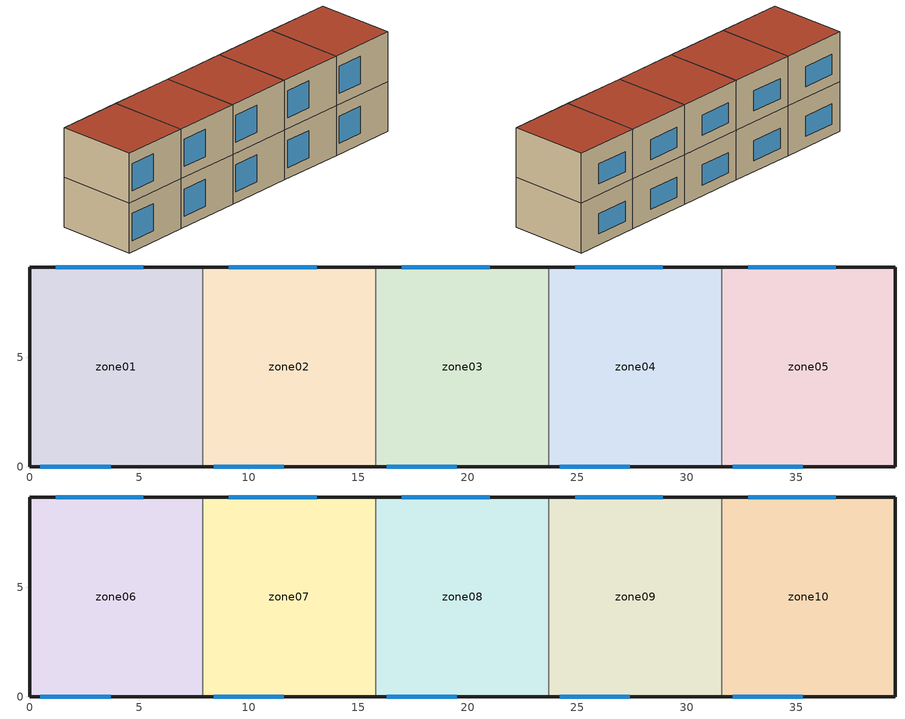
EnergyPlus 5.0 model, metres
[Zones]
zone01
 floor ground (GROUND_FLOOR): 7.9,9.1 7.9,0 0,0 0,9.1 z0
 wall outside (EXT_WALL): 7.9,9.1 0,9.1 0,0 7.9,0 z0:5.7
 wall to zone02 (ADJ_WALL): 7.9,0 7.9,9.1 z0:5.7
 window (EXT_WINDOW1): 0.5,0 3.7,0 z1.25:4.35; 5.2,9.1 1.2,9.1 z1.25:3.55
 ceiling to zone06 (ADJ_CEILING): 0,9.1 0,0 7.9,0 7.9,9.1 z5.7
zone02
 floor ground (GROUND_FLOOR): 15.8,9.1 15.8,0 7.9,0 7.9,9.1 z0
 wall outside (EXT_WALL): 15.8,9.1 7.9,9.1 / 7.9,0 15.8,0 z0:5.7
 wall to zone03 (ADJ_WALL): 15.8,0 15.8,9.1 z0:5.7
 wall to zone01 (ADJ_WALL): 7.9,9.1 7.9,0 z0:5.7
 window (EXT_WINDOW1): 8.4,0 11.6,0 z1.25:4.35; 13.1,9.1 9.1,9.1 z1.25:3.55
 ceiling to zone07 (ADJ_CEILING): 7.9,9.1 7.9,0 15.8,0 15.8,9.1 z5.7
zone03
 floor ground (GROUND_FLOOR): 23.7,9.1 23.7,0 15.8,0 15.8,9.1 z0
 wall outside (EXT_WALL): 23.7,9.1 15.8,9.1 / 15.8,0 23.7,0 z0:5.7
 wall to zone04 (ADJ_WALL): 23.7,0 23.7,9.1 z0:5.7
 wall to zone02 (ADJ_WALL): 15.8,9.1 15.8,0 z0:5.7
 window (EXT_WINDOW1): 16.3,0 19.5,0 z1.25:4.35; 21,9.1 17,9.1 z1.25:3.55
 ceiling to zone08 (ADJ_CEILING): 15.8,9.1 15.8,0 23.7,0 23.7,9.1 z5.7
zone04
 floor ground (GROUND_FLOOR): 31.6,9.1 31.6,0 23.7,0 23.7,9.1 z0
 wall outside (EXT_WALL): 31.6,9.1 23.7,9.1 / 23.7,0 31.6,0 z0:5.7
 wall to zone05 (ADJ_WALL): 31.6,0 31.6,9.1 z0:5.7
 wall to zone03 (ADJ_WALL): 23.7,9.1 23.7,0 z0:5.7
 window (EXT_WINDOW1): 24.2,0 27.4,0 z1.25:4.35; 28.9,9.1 24.9,9.1 z1.25:3.55
 ceiling to zone09 (ADJ_CEILING): 23.7,9.1 23.7,0 31.6,0 31.6,9.1 z5.7
zone05
 floor ground (GROUND_FLOOR): 39.5,9.1 39.5,0 31.6,0 31.6,9.1 z0
 wall outside (EXT_WALL): 31.6,0 39.5,0 39.5,9.1 31.6,9.1 z0:5.7
 wall to zone04 (ADJ_WALL): 31.6,9.1 31.6,0 z0:5.7
 window (EXT_WINDOW1): 32.1,0 35.3,0 z1.25:4.35; 36.8,9.1 32.8,9.1 z1.25:3.55
 ceiling to zone10 (ADJ_CEILING): 31.6,9.1 31.6,0 39.5,0 39.5,9.1 z5.7
zone06
 floor to zone01 (ADJ_CEILING): 7.9,9.1 7.9,0 0,0 0,9.1 z5.7
 wall outside (EXT_WALL): 7.9,9.1 0,9.1 0,0 7.9,0 z5.7:11.4
 wall to zone07 (ADJ_WALL): 7.9,0 7.9,9.1 z5.7:11.4
 window (EXT_WINDOW1): 0.5,0 3.7,0 z6.95:10.05; 5.2,9.1 1.2,9.1 z6.95:9.25
 roof outside (EXT_ROOF): 0,9.1 0,0 7.9,0 7.9,9.1 z11.4
zone07
 floor to zone02 (ADJ_CEILING): 15.8,9.1 15.8,0 7.9,0 7.9,9.1 z5.7
 wall outside (EXT_WALL): 15.8,9.1 7.9,9.1 / 7.9,0 15.8,0 z5.7:11.4
 wall to zone08 (ADJ_WALL): 15.8,0 15.8,9.1 z5.7:11.4
 wall to zone06 (ADJ_WALL): 7.9,9.1 7.9,0 z5.7:11.4
 window (EXT_WINDOW1): 8.4,0 11.6,0 z6.95:10.05; 13.1,9.1 9.1,9.1 z6.95:9.25
 roof outside (EXT_ROOF): 7.9,9.1 7.9,0 15.8,0 15.8,9.1 z11.4
zone08
 floor to zone03 (ADJ_CEILING): 23.7,9.1 23.7,0 15.8,0 15.8,9.1 z5.7
 wall outside (EXT_WALL): 23.7,9.1 15.8,9.1 / 15.8,0 23.7,0 z5.7:11.4
 wall to zone09 (ADJ_WALL): 23.7,0 23.7,9.1 z5.7:11.4
 wall to zone07 (ADJ_WALL): 15.8,9.1 15.8,0 z5.7:11.4
 window (EXT_WINDOW1): 16.3,0 19.5,0 z6.95:10.05; 21,9.1 17,9.1 z6.95:9.25
 roof outside (EXT_ROOF): 15.8,9.1 15.8,0 23.7,0 23.7,9.1 z11.4
zone09
 floor to zone04 (ADJ_CEILING): 31.6,9.1 31.6,0 23.7,0 23.7,9.1 z5.7
 wall outside (EXT_WALL): 31.6,9.1 23.7,9.1 / 23.7,0 31.6,0 z5.7:11.4
 wall to zone10 (ADJ_WALL): 31.6,0 31.6,9.1 z5.7:11.4
 wall to zone08 (ADJ_WALL): 23.7,9.1 23.7,0 z5.7:11.4
 window (EXT_WINDOW1): 24.2,0 27.4,0 z6.95:10.05; 28.9,9.1 24.9,9.1 z6.95:9.25
 roof outside (EXT_ROOF): 23.7,9.1 23.7,0 31.6,0 31.6,9.1 z11.4
zone10
 floor to zone05 (ADJ_CEILING): 39.5,9.1 39.5,0 31.6,0 31.6,9.1 z5.7
 wall outside (EXT_WALL): 31.6,0 39.5,0 39.5,9.1 31.6,9.1 z5.7:11.4
 wall to zone09 (ADJ_WALL): 31.6,9.1 31.6,0 z5.7:11.4
 window (EXT_WINDOW1): 32.1,0 35.3,0 z6.95:10.05; 36.8,9.1 32.8,9.1 z6.95:9.25
 roof outside (EXT_ROOF): 31.6,9.1 31.6,0 39.5,0 39.5,9.1 z11.4
[Building]
TRNSYS18: North Axis {deg}=0; Terrain=City; Loads Convergence Tolerance Value=0; Temperature Convergence Tolerance Value {deltaC}=0; Solar Distribution=FullInteriorAndExterior; Maximum Number of Warmup Days=0
[Site:Location]
not used: Latitude {deg}=0; Longitude {deg}=0; Time Zone {hr}=0; Elevation {m}=0
[Construction]
GROUND_FLOOR; EXT_WALL; EXT_ROOF; ADJ_WALL; ADJ_CEILING; EXT_WINDOW1: 
[WindowProperty:ShadingControl]
ESHADE=0; ISHADE=INPUT 1*MAX_ISHADE : SHADECNTRL=ISHADE_INTERNAL
[SurfaceProperty:OtherSideCoefficients]
BOUNDARY=IDENTICAL; BOUNDARY=INPUT 1*TBOUNDARY; BOUNDARY=INPUT 1*TBOUNDARY_2; BOUNDARY=INPUT 1*TBOUNDARY_3; BOUNDARY=INPUT 1*TGROUND; BOUNDARY=20; BOUNDARY=15
[Zone] Multiplier=1
zone01; zone02; zone03; zone04; zone05; zone06; zone07; zone08; zone09; zone10
